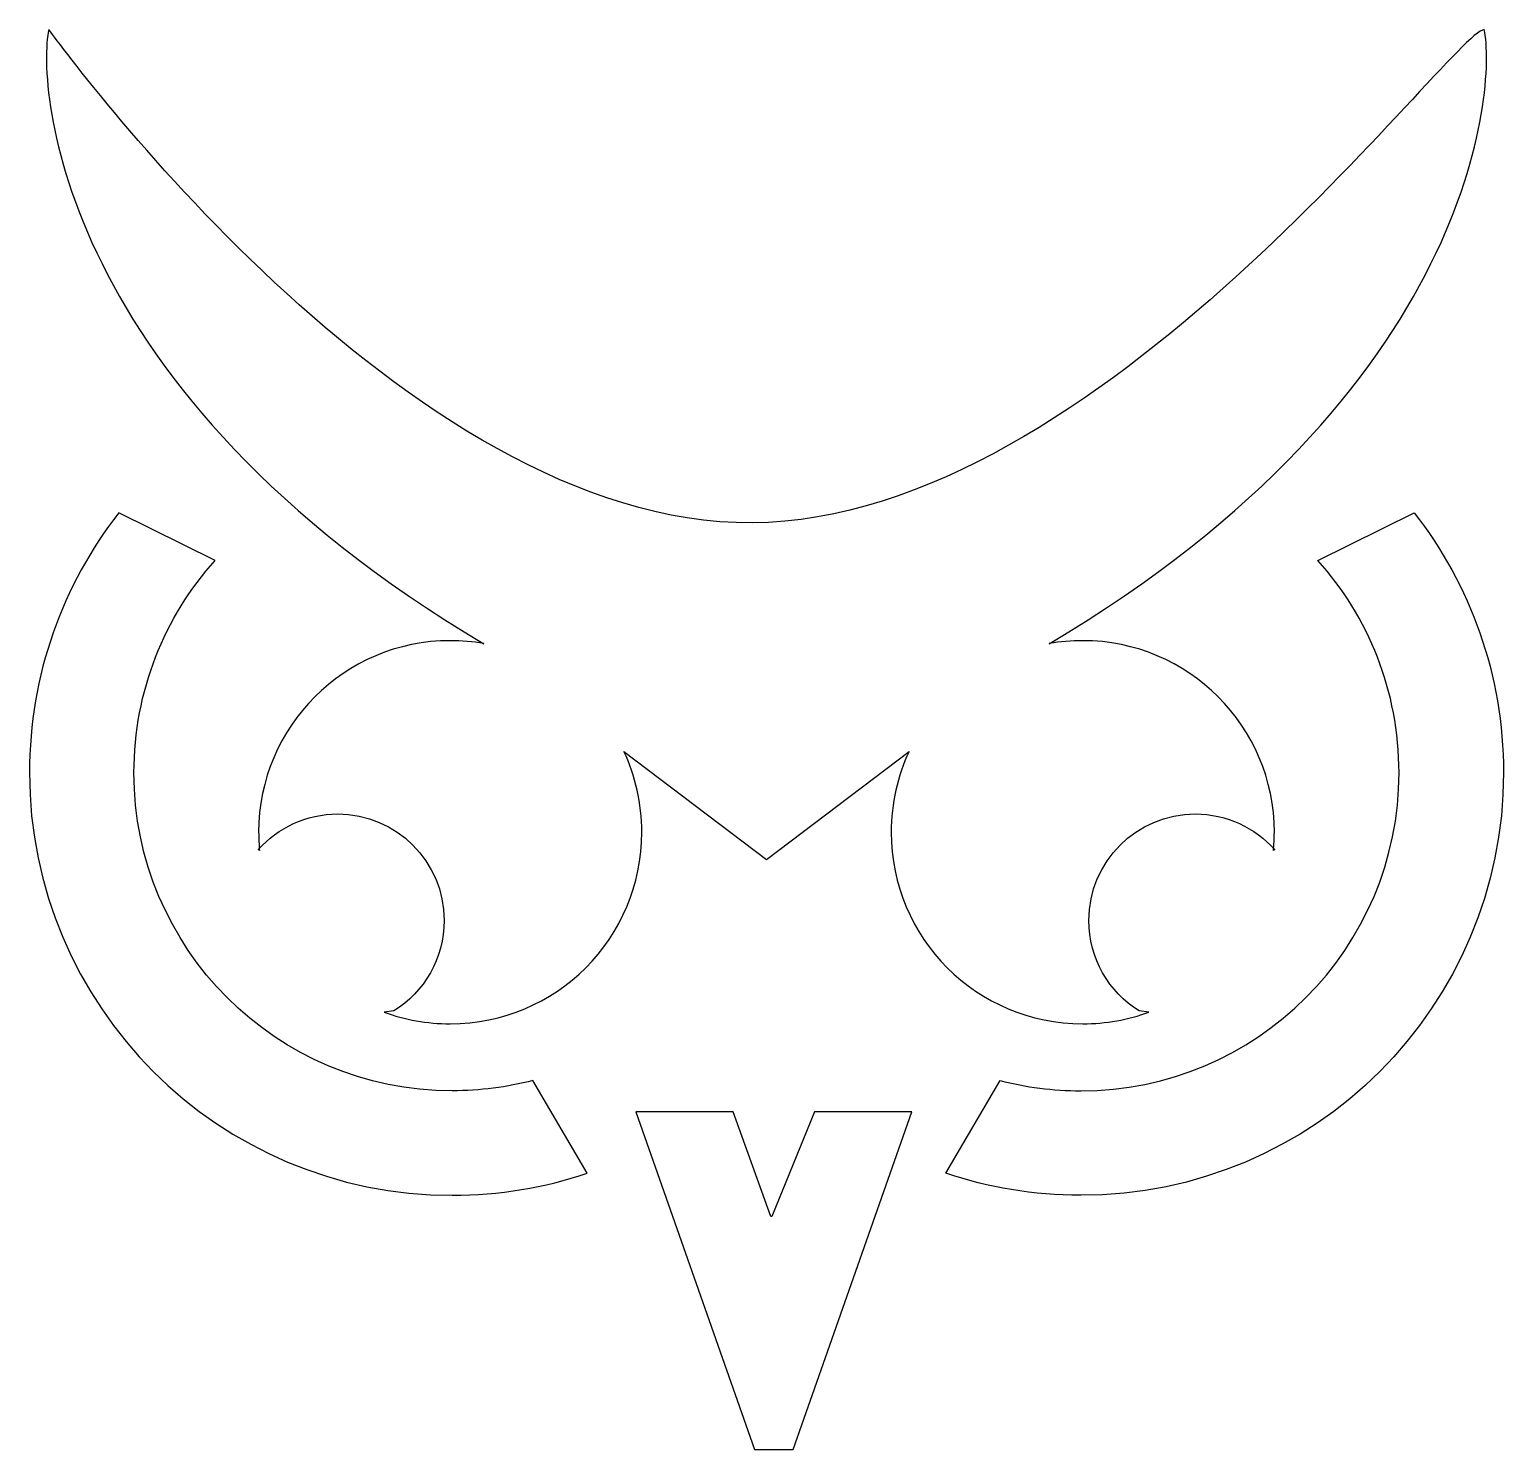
# Model space of a CAD drawing. Header units: centimetres. Extents: x -9.4 to 9.4, y -9.1 to 9.1.
import ezdxf

# ---------------------------------------------------------------- set-up
doc = ezdxf.new("R2010")
doc.units = ezdxf.units.CM
doc.header["$MEASUREMENT"] = 0
doc.layers.add('Camada 1', color=7, linetype='Continuous')

msp = doc.modelspace()

# ---------------------------------------------------------------- linework, layer by layer
at = {"layer": 'Camada 1'}
for points, knots in [([(-0.18108, 2.76258), (4.25214, 2.79285), (8.72043, 9.00611), (9.15297, 9.05472), (9.15297, 9.05472), (9.30675, 8.31793), (9.03531, 4.4401), (3.60635, 1.22152), (3.60635, 1.22152), (3.60635, 1.22152), (3.60606, 1.22311), (3.60606, 1.22311), (3.60606, 1.22311), (3.74465, 1.24753), (3.88729, 1.26028), (4.03291, 1.26028), (4.03291, 1.26028), (5.38215, 1.26028), (6.47591, 0.16652), (6.47591, -1.18272), (6.47591, -1.18272), (6.47591, -1.26194), (6.47213, -1.34028), (6.46477, -1.41756), (6.46477, -1.41756), (6.46477, -1.41756), (6.48051, -1.40378), (6.48051, -1.40378), (6.48051, -1.40378), (6.23193, -1.12536), (5.8703, -0.95005), (5.46768, -0.95005), (5.46768, -0.95005), (4.71812, -0.95005), (4.11045, -1.55772), (4.11045, -2.30731), (4.11045, -2.30731), (4.11045, -2.79393), (4.36654, -3.2207), (4.7513, -3.46028), (4.7513, -3.46028), (4.7513, -3.46028), (4.87444, -3.47695), (4.87444, -3.47695), (4.87444, -3.47695), (4.61208, -3.57321), (4.32863, -3.62575), (4.03291, -3.62575), (4.03291, -3.62575), (2.68367, -3.62575), (1.58991, -2.53196), (1.58991, -1.18272), (1.58991, -1.18272), (1.58991, -0.81421), (1.67148, -0.46477), (1.81756, -0.15145), (1.81756, -0.15145), (1.81756, -0.15145), (-0.00002, -1.53173), (-0.00002, -1.53173), (-0.00002, -1.53173), (-0.00002, -1.53173), (-1.8176, -0.15145), (-1.8176, -0.15145), (-1.8176, -0.15145), (-1.67152, -0.46477), (-1.58993, -0.8142), (-1.58993, -1.18272), (-1.58993, -1.18272), (-1.58993, -2.53196), (-2.68369, -3.62575), (-4.03293, -3.62575), (-4.03293, -3.62575), (-4.32865, -3.62575), (-4.6121, -3.5732), (-4.87446, -3.47695), (-4.87446, -3.47695), (-4.87446, -3.47695), (-4.75132, -3.46028), (-4.75132, -3.46028), (-4.75132, -3.46028), (-4.36656, -3.2207), (-4.11047, -2.7939), (-4.11047, -2.30731), (-4.11047, -2.30731), (-4.11047, -1.55772), (-4.71814, -0.95005), (-5.4677, -0.95005), (-5.4677, -0.95005), (-5.87029, -0.95005), (-6.23195, -1.12536), (-6.48053, -1.40378), (-6.48053, -1.40378), (-6.48053, -1.40378), (-6.46479, -1.41756), (-6.46479, -1.41756), (-6.46479, -1.41756), (-6.47217, -1.34028), (-6.47593, -1.26193), (-6.47593, -1.18272), (-6.47593, -1.18272), (-6.47593, 0.16652), (-5.38217, 1.26028), (-4.03293, 1.26028), (-4.03293, 1.26028), (-3.88733, 1.26028), (-3.74469, 1.24755), (-3.60608, 1.22311), (-3.60608, 1.22311), (-3.60608, 1.22311), (-3.60637, 1.22152), (-3.60637, 1.22152), (-3.60637, 1.22152), (-9.03531, 4.44009), (-9.30677, 8.31793), (-9.153, 9.05472), (-9.153, 9.05472), (-9.01261, 8.88507), (-4.61436, 2.73234), (-0.18108, 2.76258)], [0, 0, 0, 0, 0.03225806, 0.03225806, 0.03225806, 0.03225806, 0.06451613, 0.06451613, 0.06451613, 0.06451613, 0.09677419, 0.09677419, 0.09677419, 0.09677419, 0.12903226, 0.12903226, 0.12903226, 0.12903226, 0.16129032, 0.16129032, 0.16129032, 0.16129032, 0.19354839, 0.19354839, 0.19354839, 0.19354839, 0.22580645, 0.22580645, 0.22580645, 0.22580645, 0.25806452, 0.25806452, 0.25806452, 0.25806452, 0.29032258, 0.29032258, 0.29032258, 0.29032258, 0.32258065, 0.32258065, 0.32258065, 0.32258065, 0.35483871, 0.35483871, 0.35483871, 0.35483871, 0.38709677, 0.38709677, 0.38709677, 0.38709677, 0.41935484, 0.41935484, 0.41935484, 0.41935484, 0.4516129, 0.4516129, 0.4516129, 0.4516129, 0.48387097, 0.48387097, 0.48387097, 0.48387097, 0.51612903, 0.51612903, 0.51612903, 0.51612903, 0.5483871, 0.5483871, 0.5483871, 0.5483871, 0.58064516, 0.58064516, 0.58064516, 0.58064516, 0.61290323, 0.61290323, 0.61290323, 0.61290323, 0.64516129, 0.64516129, 0.64516129, 0.64516129, 0.67741935, 0.67741935, 0.67741935, 0.67741935, 0.70967742, 0.70967742, 0.70967742, 0.70967742, 0.74193548, 0.74193548, 0.74193548, 0.74193548, 0.77419355, 0.77419355, 0.77419355, 0.77419355, 0.80645161, 0.80645161, 0.80645161, 0.80645161, 0.83870968, 0.83870968, 0.83870968, 0.83870968, 0.87096774, 0.87096774, 0.87096774, 0.87096774, 0.90322581, 0.90322581, 0.90322581, 0.90322581, 0.93548387, 0.93548387, 0.93548387, 0.93548387, 1, 1, 1, 1]), ([(-2.28582, -5.53179), (-2.82668, -5.71409), (-3.40596, -5.81288), (-4.00831, -5.81288), (-4.00831, -5.81288), (-6.98519, -5.81288), (-9.39845, -3.39962), (-9.39845, -0.42274), (-9.39845, -0.42274), (-9.39845, 0.82617), (-8.97371, 1.97584), (-8.26079, 2.88977), (-8.26079, 2.88977), (-8.26079, 2.88977), (-7.03117, 2.28403), (-7.03117, 2.28403), (-7.03117, 2.28403), (-7.67456, 1.56595), (-8.06585, 0.61731), (-8.06585, -0.42271), (-8.06585, -0.42271), (-8.06585, -2.66363), (-6.24922, -4.48025), (-4.00828, -4.48025), (-4.00828, -4.48025), (-3.65273, -4.48025), (-3.30787, -4.4345), (-2.97924, -4.34859), (-2.97924, -4.34859), (-2.97924, -4.34859), (-2.28582, -5.53179), (-2.28582, -5.53179)], [0, 0, 0, 0, 0.11111111, 0.11111111, 0.11111111, 0.11111111, 0.22222222, 0.22222222, 0.22222222, 0.22222222, 0.33333333, 0.33333333, 0.33333333, 0.33333333, 0.44444444, 0.44444444, 0.44444444, 0.44444444, 0.55555556, 0.55555556, 0.55555556, 0.55555556, 0.66666667, 0.66666667, 0.66666667, 0.66666667, 0.77777778, 0.77777778, 0.77777778, 0.77777778, 1, 1, 1, 1]), ([(2.28579, -5.53179), (2.82665, -5.71409), (3.40593, -5.81288), (4.00828, -5.81288), (4.00828, -5.81288), (6.98519, -5.81288), (9.39845, -3.39962), (9.39845, -0.42271), (9.39845, -0.42271), (9.39845, 0.82618), (8.97369, 1.97587), (8.26079, 2.88977), (8.26079, 2.88977), (8.26079, 2.88977), (7.03114, 2.28403), (7.03114, 2.28403), (7.03114, 2.28403), (7.67453, 1.56595), (8.06582, 0.61731), (8.06582, -0.42271), (8.06582, -0.42271), (8.06582, -2.66363), (6.24919, -4.48025), (4.00828, -4.48025), (4.00828, -4.48025), (3.65273, -4.48025), (3.30785, -4.4345), (2.97924, -4.34859), (2.97924, -4.34859), (2.97924, -4.34859), (2.28579, -5.53179), (2.28579, -5.53179)], [0, 0, 0, 0, 0.11111111, 0.11111111, 0.11111111, 0.11111111, 0.22222222, 0.22222222, 0.22222222, 0.22222222, 0.33333333, 0.33333333, 0.33333333, 0.33333333, 0.44444444, 0.44444444, 0.44444444, 0.44444444, 0.55555556, 0.55555556, 0.55555556, 0.55555556, 0.66666667, 0.66666667, 0.66666667, 0.66666667, 0.77777778, 0.77777778, 0.77777778, 0.77777778, 1, 1, 1, 1]), ([(0.06749, -6.08194), (0.06749, -6.08194), (0.61177, -4.75034), (0.61177, -4.75034), (0.61177, -4.75034), (0.61177, -4.75034), (1.85264, -4.75034), (1.85264, -4.75034), (1.85264, -4.75034), (1.85264, -4.75034), (0.34031, -9.05472), (0.34031, -9.05472), (0.34031, -9.05472), (0.34031, -9.05472), (0.14642, -9.05472), (0.14642, -9.05472), (0.14642, -9.05472), (0.14642, -9.05472), (0.03879, -9.05472), (0.03879, -9.05472), (0.03879, -9.05472), (0.03879, -9.05472), (-0.15513, -9.05472), (-0.15513, -9.05472), (-0.15513, -9.05472), (-0.15513, -9.05472), (-1.66746, -4.75034), (-1.66746, -4.75034), (-1.66746, -4.75034), (-1.66746, -4.75034), (-0.42656, -4.75034), (-0.42656, -4.75034), (-0.42656, -4.75034), (-0.42656, -4.75034), (0.05538, -6.08194), (0.05538, -6.08194), (0.05538, -6.08194), (0.05538, -6.08194), (0.06749, -6.08194), (0.06749, -6.08194)], [0, 0, 0, 0, 0.09090909, 0.09090909, 0.09090909, 0.09090909, 0.18181818, 0.18181818, 0.18181818, 0.18181818, 0.27272727, 0.27272727, 0.27272727, 0.27272727, 0.36363636, 0.36363636, 0.36363636, 0.36363636, 0.45454545, 0.45454545, 0.45454545, 0.45454545, 0.54545455, 0.54545455, 0.54545455, 0.54545455, 0.63636364, 0.63636364, 0.63636364, 0.63636364, 0.72727273, 0.72727273, 0.72727273, 0.72727273, 0.81818182, 0.81818182, 0.81818182, 0.81818182, 1, 1, 1, 1])]:
    msp.add_open_spline(points, degree=3, knots=knots, dxfattribs=at)

doc.saveas('drawing.dxf')
